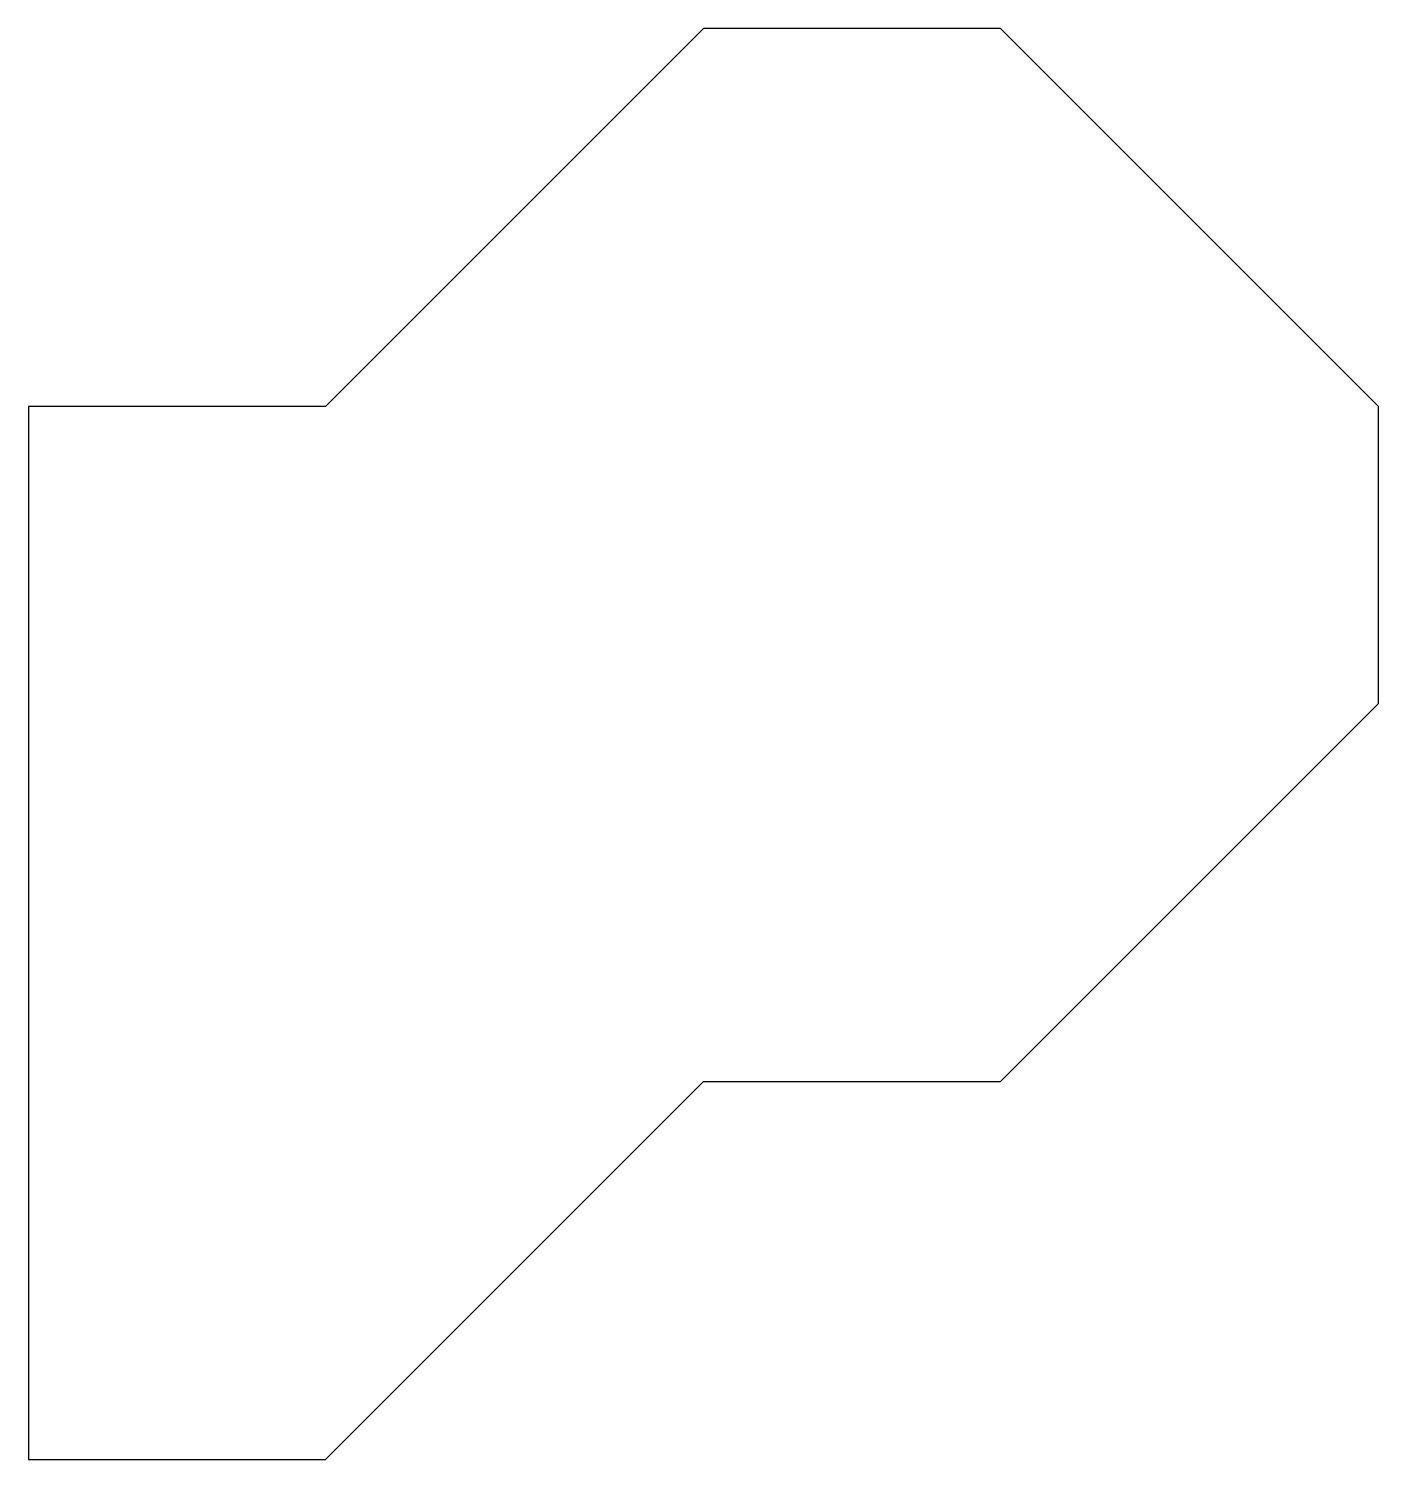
# Model space of a CAD drawing. Header units: millimetres. Extents: x 600 to 714, y 20 to 140.
import ezdxf

# ---------------------------------------------------------------- set-up
doc = ezdxf.new("R2010")
doc.units = ezdxf.units.MM

msp = doc.modelspace()

# ---------------------------------------------------------------- linework, layer by layer
for p, q in [((656.82, 140.46), (625, 108.64)), ((681.82, 140.46), (656.82, 140.46)), ((713.64, 108.64), (681.82, 140.46)), ((625, 108.64), (600, 108.64)), ((600, 108.64), (600, 20)), ((713.64, 83.64), (713.64, 108.64)), ((681.82, 51.82), (713.64, 83.64)), ((625, 20), (656.82, 51.82)), ((656.82, 51.82), (681.82, 51.82)), ((600, 20), (625, 20))]:
    msp.add_line(p, q)

doc.saveas('drawing.dxf')
